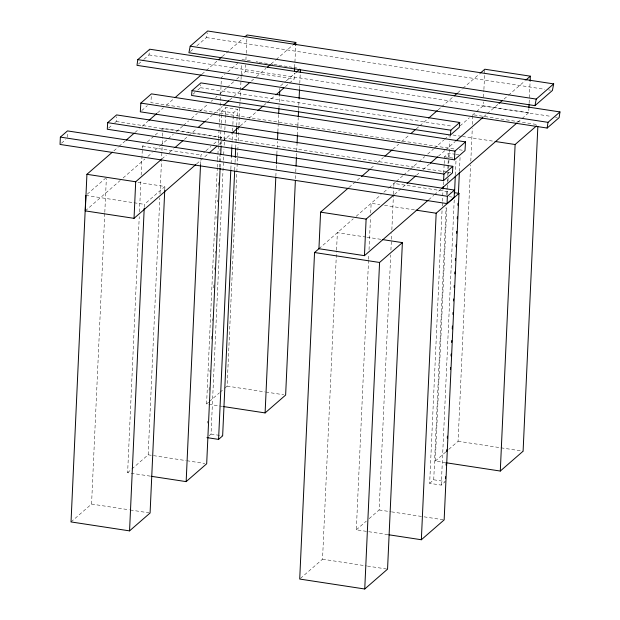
<?xml version="1.0" encoding="UTF-8"?>
<svg xmlns="http://www.w3.org/2000/svg" width="620" height="620" viewBox="0 0 620 620"><rect width="100%" height="100%" fill="white"/><g stroke="black" fill="none" stroke-linecap="round" stroke-linejoin="round"><path stroke-width="0.46" stroke-dasharray="3.1 2.33" d="M67.2 137.33L67.363 133.664M71.029 521.932L91.559 504.068L104.765 213.28M104.811 212.311L106.346 178.506M150.28 476.144L127.627 472.68L139.252 216.674M139.469 211.846L140.918 179.963M141.143 175.135L142.321 149.048M142.368 148.087L142.453 146.15L144.576 144.305M144.251 207.243L144.383 204.344L164.912 186.481L137.539 182.296M131.874 468.983L148.157 454.817L159.828 197.842M159.999 193.983L162.239 144.708M162.285 143.747L162.587 136.981M162.634 136.013L162.983 128.286L221.511 137.237L221.162 144.964M164.742 190.348L164.912 186.481M200.539 164.757L200.849 157.999M200.896 157.031L200.981 155.101L205.228 151.404M222.626 406.425L206.584 403.976L217.287 168.26M217.333 167.292L217.636 160.526M217.682 159.565L218.604 139.275M218.643 138.306L221.061 85.173M221.1 84.212L221.41 77.446L224.952 74.369M207.623 423.127L207.708 421.197M209.111 390.282L209.242 387.384M209.947 371.93L210.033 370.001M211.435 339.086L211.567 336.187M212.272 320.726L212.358 318.796M213.761 287.882L213.892 284.983M214.597 269.529L214.683 267.592M215.342 253.1L215.435 251.17M216.085 236.677L216.217 233.779M216.922 218.325L217.008 216.396M217.667 201.903L217.76 199.973M218.418 185.481L218.542 182.582M219.248 167.121L219.774 155.527M219.992 150.699L220.085 148.769M220.255 144.902L221.79 111.089L225.866 107.547L237.468 109.322L237.165 116.087M220.147 167.183L220.674 155.589M209.002 435.852L211.033 434.078L223.975 149.087M224.153 145.227L224.812 130.735M224.858 129.766L225.122 123.969M225.161 123.008L225.51 115.281M225.556 114.312L225.866 107.547M230.857 168.896L231.384 157.302M231.818 147.645L232.128 140.88M232.174 139.918L232.523 132.184M232.57 131.223L232.833 125.426M232.872 124.457L233.399 112.863L237.468 109.322M234.709 170.182L235.011 163.424M235.058 162.456L235.274 157.627M235.716 147.963L236.328 134.439M236.724 125.744L237.119 117.048M224.99 387.957L227.114 386.113L238.08 144.6M238.251 140.732L238.909 126.24M238.956 125.271L239.304 117.544M239.351 116.583L239.793 106.919M239.831 105.95L240.01 102.091M240.049 101.122L241.234 75.035M241.281 74.075L241.722 64.41M240.297 75.981L245.396 71.548L245.698 64.806M245.915 59.993L246.179 54.219M246.225 53.258L247.008 35.937M275.853 176.235L276.163 169.477M276.202 168.508L276.38 164.641M276.861 154.016L277.435 141.461M277.869 131.797L278.225 124.07M278.264 123.101L278.659 114.406M278.969 107.648L279.054 105.718M279.233 101.85L279.496 96.053M279.76 90.257L279.845 88.327M285.433 86.599L294.167 79.004L294.423 73.23M294.686 67.448L295.694 45.314M295.461 178.661L295.724 172.864M295.771 171.895L295.988 167.067M296.469 156.442L297.089 142.918M297.437 135.191L297.833 126.496M297.871 125.527L298.228 117.8M298.577 110.073L298.755 106.206M298.794 105.237L299.057 99.44M299.545 88.815L300.243 73.361M300.429 578.437L322.532 559.209L336.521 251.038M336.567 250.069L337.358 232.678L366.048 237.065M387.872 534.634L356.314 529.813L368.551 260.276M368.598 259.315L368.815 254.479M369.04 249.651L370.528 216.806M370.706 212.939L371.14 203.283L379.75 204.6M369.148 518.646L379.122 509.958L390.709 254.921M390.925 250.093L391.67 233.67M391.848 229.803L393.429 195.021M393.468 194.06L393.778 187.294M393.824 186.326L393.956 183.435L450.376 192.053M429.66 483.337L433.729 479.787L445.338 481.562L441.269 485.111L429.66 483.337L442.075 209.94M442.246 206.072L442.424 202.205M442.471 201.244L442.998 189.65M443.215 184.822L443.393 180.955M443.742 173.228L444.137 164.533M444.176 163.564L444.486 156.806L448.555 153.264L454.809 154.217M433.729 479.787L446.098 207.359M446.671 194.804L446.981 188.038M447.245 182.241L447.377 179.343M447.547 175.483L447.679 172.585M447.857 168.718L448.028 164.85M448.074 163.889L448.338 158.092M448.384 157.124L448.555 153.264M445.788 462.714L435.271 461.102L446.85 206.065M447.377 194.471L447.64 188.674M447.679 187.713L447.811 184.814M447.989 180.947L448.121 178.049M448.299 174.181L448.384 172.251M448.562 168.392L448.996 158.728M449.043 157.759L449.787 141.337M449.965 137.477L450.097 134.579M441.269 485.111L454.251 199.152M455.351 175.003L456.002 160.51M459.42 171.461L460.079 156.969M448.81 449.322L458.079 441.254L470.627 164.959M470.797 161.099L472.293 128.255M472.463 124.388L472.905 114.723L537.935 124.667M476.602 111.515L483.174 105.795L483.344 101.944M483.561 97.131L483.871 90.396M483.91 89.435L484.832 69.223M522.118 118.467L528.689 112.755L528.868 108.903M529.124 103.129L530.131 80.995M114.808 122.69L116.18 121.497L116.459 116.792M151.272 96.495L150.9 102.61L454.46 149.017M197.726 90.094L200.462 87.707L200.71 84.816M144.034 59.218L148.963 54.924L149.645 50.166M196.92 45.787L206.375 37.564L207.289 32.876M138.4 64.123L143.328 59.83M61.465 143.204L65.736 139.484M190.379 51.483L194.014 48.321M108.655 128.046L112.073 125.07M141.724 110.593L147.374 105.679M113.855 150.885L118.226 147.079M118.947 146.444L125.504 140.748M134.966 132.51L139.329 128.712M142.244 126.178L148.064 121.109M157.526 112.879L163.347 107.81M166.261 105.276L174.267 98.309M201.926 74.245L205.569 71.075M206.297 70.44L217.938 60.31M222.309 56.505L243.412 38.138M192.936 94.256L194.99 92.473M87.273 194.168L105.679 178.149M147.413 141.841L154.489 135.679M155.202 135.059L158.736 131.983M161.572 129.518L162.983 128.286M227.78 71.904L237.692 63.279M85.266 210.885L120.203 180.482M123.117 177.956L144.948 158.952M147.862 156.418L152.225 152.613M155.139 150.087L159.503 146.281M160.231 145.654L167.508 139.314M168.237 138.686L173.337 134.245M176.243 131.719L182.799 126.015M183.528 125.38L188.619 120.947M191.534 118.412L197.354 113.352M200.268 110.817L208.274 103.85M211.18 101.316L212.637 100.045M215.551 97.51L217.008 96.247M219.914 93.713L226.471 88.009M227.199 87.381L233.748 81.677M236.662 79.143L239.568 76.609M161.898 158.968L166.268 155.171M169.175 152.636L173.546 148.839M184.466 139.337L188.1 136.167M188.829 135.532L196.834 128.565M206.297 120.334L212.118 115.266M212.846 114.63L222.309 106.4M229.586 100.068L241.234 89.931M251.426 81.065L253.611 79.166M256.517 76.632L265.98 68.402M271.079 63.961L275.443 60.163M276.171 59.528L292.911 44.966M205.933 150.784L210.893 146.475M213.722 144.011L217.263 140.926M220.092 138.469L221.511 137.237M280.643 85.777L285.595 81.468M286.308 80.848L295.507 72.842M196.633 163.874L208.274 153.737M218.465 144.871L222.107 141.701M222.836 141.073L231.57 133.471M240.304 125.868L246.124 120.807M249.038 118.273L257.044 111.306M263.593 105.602L266.507 103.067M267.236 102.432L275.241 95.472M349.068 187.364L360.739 177.204M370.962 168.315L374.612 165.137M377.534 162.595L383.369 157.511M392.863 149.257L398.699 144.173M401.621 141.631L409.65 134.649M416.214 128.929L419.136 126.387M419.864 125.751L427.893 118.769M438.115 109.872L441.037 107.338M441.765 106.702L452.716 97.169M457.824 92.721L462.202 88.916M462.931 88.28L479.725 73.672M318.936 248.713L353.245 218.852M356.159 216.318L381.122 194.595M383.896 192.177L388.283 188.364M388.965 187.775L395.576 182.017M396.312 181.381L402.876 175.661M403.604 175.026L409.448 169.95M410.177 169.314L418.206 162.324M418.934 161.688L424.778 156.612M427.699 154.07L433.535 148.986M434.264 148.35L443.757 140.097M444.486 139.461L448.864 135.648M460.071 125.891L469.34 117.831M472.223 115.32L475.873 112.142M394.584 194.324L406.263 184.163M416.477 175.266L420.128 172.097M423.049 169.555L429.621 163.835M438.379 156.217L444.951 150.497M445.679 149.862L455.165 141.608M483.631 116.831L486.553 114.289M487.281 113.654L498.232 104.129M504.075 99.045L507.726 95.875M508.454 95.24L525.241 80.631M428.691 199.772L433.799 195.323M434.527 194.688L441.099 188.976M517.739 122.279L521.389 119.102M127.627 472.68L131.169 469.604M206.584 403.976L208.708 402.124M209.413 401.512L219.325 392.886M220.03 392.274L224.277 388.577M356.314 529.813L366.296 521.125M435.271 461.102L445.958 451.802M206.375 37.564L544.763 89.296M548.584 89.877L550.498 90.171M241.94 59.582L252.325 61.171M256.099 61.744L257.982 62.039M258.928 62.178L267.422 63.48M271.204 64.054L273.087 64.341M274.032 64.488L277.806 65.069M278.752 65.209L288.192 66.65M289.137 66.797L292.911 67.379M293.857 67.518L298.577 68.239M483.174 105.795L528.689 112.755M148.963 54.924L551.498 116.459M555.318 117.048L557.233 117.335M245.396 71.548L294.167 79.004M200.462 87.707L452.615 126.255M452.964 135.013L461.567 136.33M462.528 136.477L494.086 141.298M221.79 111.089L233.399 112.863M459.25 149.745L463.078 150.334M455.7 154.349L460.164 155.031M444.486 156.806L455.204 158.441M116.18 121.497L446.718 172.027M447.671 172.174L451.492 172.755M142.453 146.15L200.981 155.101M449.392 196.68L452.259 197.121M384.532 205.328L415.129 210.002M367.001 237.212L381.346 239.405M85.862 195.401L133.06 202.616M133.998 202.763L144.383 204.344M227.114 386.113L264.872 391.887M265.81 392.026L283.751 394.769M458.079 441.254L523.102 451.197M211.033 434.078L222.642 435.852M148.157 454.817L185.915 460.59M186.86 460.73L204.794 463.473M379.122 509.958L390.6 511.717M391.553 511.864L423.111 516.685M424.072 516.832L444.153 519.901M91.559 504.068L129.317 509.834M130.262 509.981L149.141 512.864M322.532 559.209L366.521 565.936M367.474 566.083L387.554 569.152"/><path stroke-width="0.93" d="M60.365 137.105L60.039 144.437L447.051 203.6L454.173 197.408L454.491 190.077L67.479 130.913L60.365 137.105L447.377 196.269L454.491 190.077M447.051 203.6L447.377 196.269M85.862 195.401L71.029 521.932L129.557 530.875L150.087 513.011L164.742 190.348M112.398 152.148L86.924 174.313L85.266 210.885L134.036 218.341L195.905 164.509M134.036 218.341L135.695 181.768L161.169 159.603M129.557 530.875L144.212 208.212M151.226 476.292L186.155 481.624L200.539 164.757M220.108 168.144L206.685 463.76L186.155 481.624M220.72 154.62L221.115 145.925M206.964 437.619L218.573 439.394L230.81 169.865M231.423 156.341L231.818 147.645M234.662 171.151L222.642 435.852L218.573 439.394M235.274 157.627L235.67 148.932M236.375 133.478L236.638 127.681M223.572 406.573L265.104 412.92L275.807 177.204M276.427 163.68L276.822 154.984M277.52 139.523L277.83 132.765M278.706 113.445L278.923 108.616M279.543 95.085L279.713 91.225M294.515 71.3L294.647 68.417M295.694 45.314L295.825 42.431L247.054 34.976L244.869 36.874M295.376 180.591L285.634 395.056L265.104 412.92M296.035 166.098L296.43 157.41M297.089 142.918L297.437 135.191M298.267 116.831L298.53 111.034M299.103 98.479L299.499 89.784M300.289 72.393L300.421 69.494M319.533 248.186L314.549 252.526L299.716 579.057L364.746 589L387.554 569.152L402.38 242.621L382.3 239.553M348.332 188L320.594 212.141L318.936 248.713L364.452 255.665L427.963 200.407M364.452 255.665L366.118 219.1L393.855 194.959M364.746 589L379.572 262.469L402.38 242.621M388.825 534.781L421.344 539.749L436.17 213.218L458.978 193.37L454.196 192.642M443.036 188.681L443.13 186.752M454.514 193.355L455.305 175.964M445.47 478.663L445.555 476.733M446.082 465.139L446.168 463.21M446.695 451.616L446.788 449.686M447.314 438.092L447.4 436.162M450.422 369.505L450.515 367.567M451.042 355.973L451.128 354.043M451.654 342.449L451.74 340.519M452.267 328.925L452.399 326.027M452.925 314.433L453.011 312.503M453.538 300.909L453.631 298.979M454.158 287.385L454.243 285.456M454.77 273.862L454.855 271.932M455.382 260.338L455.468 258.401M455.995 246.814L456.088 244.877M456.614 233.283L456.7 231.353M457.273 218.798L457.358 216.861M457.886 205.267L457.971 203.337M458.413 193.68L459.374 172.422M458.978 193.37L444.153 519.901L421.344 539.749M446.741 462.861L500.293 471.045L515.119 144.514L536.509 125.907M528.907 107.942L529.085 104.09M530.131 80.995L530.348 76.183L484.832 69.223L480.454 73.036M537.842 126.596L523.102 451.197L500.293 471.045M107.671 122.659L107.283 129.239L443.556 180.645L452.453 172.903L452.84 166.323L116.568 114.917L107.671 122.659L443.943 174.065L452.84 166.323M443.556 180.645L443.943 174.065M140.841 103.083L140.314 111.817L454.414 159.836L465 150.621L465.527 141.887L151.427 93.868L140.841 103.083L454.94 151.102L465.527 141.887M454.414 159.836L454.94 151.102M191.983 90.636L191.565 95.449L450.407 135.02L459.304 127.278L459.714 122.466L200.88 82.894L191.983 90.636L450.818 130.208L459.714 122.466M450.407 135.02L450.818 130.208M137.803 59.636L136.989 65.348L547.165 128.053L559.147 117.63L559.961 111.925L149.776 49.212L137.803 59.636L547.987 122.342L559.961 111.925M547.165 128.053L547.987 122.342M190.201 46.182L188.922 52.747L534.959 105.648L552.412 90.466L553.683 83.902L207.654 31L190.201 46.182L536.238 99.084L553.683 83.902M534.959 105.648L536.238 99.084M126.232 140.112L134.238 133.145M148.792 120.482L156.798 113.514M174.995 97.681L201.198 74.873M218.666 59.675L221.58 57.141M175.003 147.568L183.008 140.6M198.292 127.301L205.569 120.97M223.766 105.136L228.858 100.704M241.963 89.296L249.969 82.328M267.437 67.131L270.351 64.596M293.64 44.33L295.825 42.431M296.213 72.222L299.755 69.145M209.002 153.109L217.008 146.142M232.299 132.835L239.576 126.503M257.773 110.67L262.865 106.237M275.97 94.837L283.976 87.87M361.476 176.568L370.233 168.942M384.834 156.24L392.127 149.893M411.107 133.377L415.485 129.565M428.629 118.133L437.387 110.507M454.173 95.898L457.095 93.356M406.991 183.528L415.749 175.902M430.35 163.2L437.65 156.852M455.894 140.972L482.903 117.467M498.961 103.493L502.611 100.316M525.969 79.996L530.348 76.183M441.828 188.341L517.01 122.915M495.039 141.445L515.119 144.514M416.09 210.149L436.17 213.218M86.924 174.313L135.695 181.768M320.594 212.141L366.118 219.1M314.549 252.526L379.572 262.469"/></g></svg>
